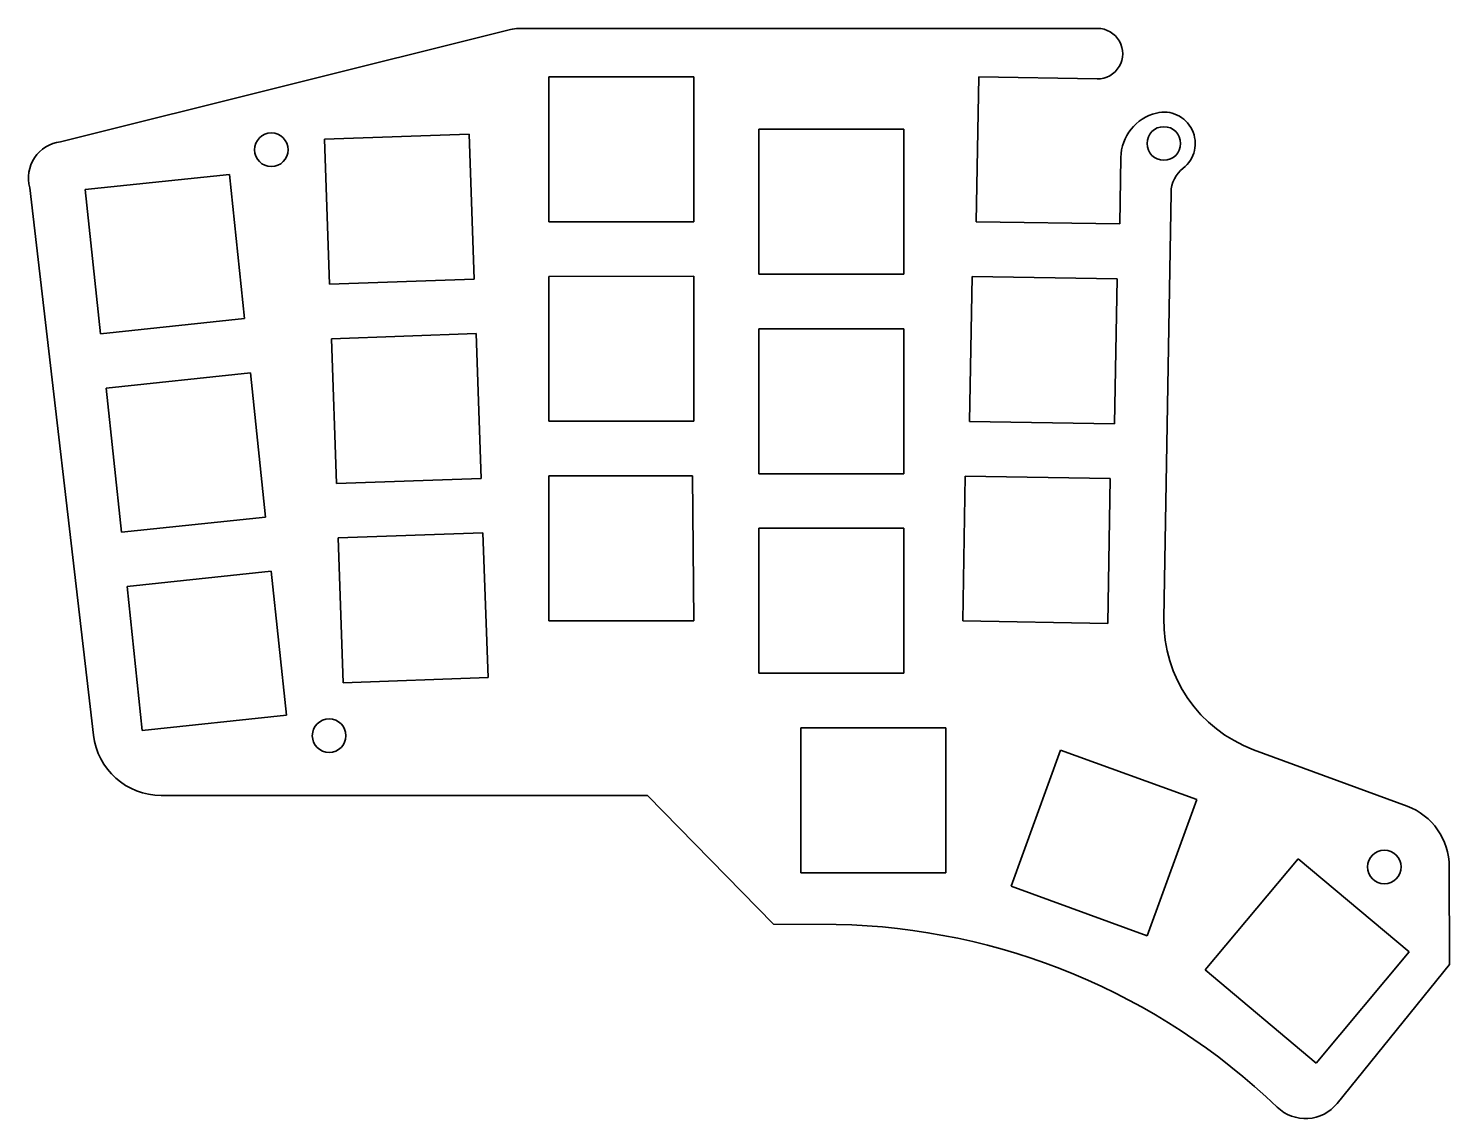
# Model space of a CAD drawing. Header units: millimetres. Extents: x 5 to 140, y 99 to 203.
import ezdxf

# ---------------------------------------------------------------- set-up
doc = ezdxf.new("R2010")
doc.units = ezdxf.units.MM

msp = doc.modelspace()

# ---------------------------------------------------------------- linework, layer by layer
at = {"color": 7, "lineweight": 35}
for p, q in [((50.749695, 202.864777), (7.897308, 192.171967)), ((106.669312, 202.96225), (51.540115, 202.961899)), ((54.42392, 184.54715), (54.426575, 198.346542)), ((54.426575, 198.346542), (68.226303, 198.353867)), ((68.226303, 198.353867), (68.233292, 184.544144)), ((95.130417, 184.548691), (95.373917, 198.345917)), ((95.373917, 198.345917), (106.628647, 198.155457)), ((33.034363, 192.405212), (46.825424, 192.894135)), ((33.51329, 178.614136), (33.034363, 192.405212)), ((46.825424, 192.894135), (47.314346, 179.093079)), ((74.413284, 179.557159), (74.415955, 193.356537)), ((74.415955, 193.356537), (88.215683, 193.363861)), ((88.215683, 193.363861), (88.222656, 179.554138)), ((108.898834, 190.67453), (108.78746, 184.364059)), ((10.270996, 187.614883), (23.994354, 189.064636)), ((23.994354, 189.064636), (25.444824, 175.331284)), ((4.970978, 187.795044), (11.042358, 135.668976)), ((11.710785, 173.890808), (10.270996, 187.614883)), ((112.991135, 146.752869), (113.679169, 187.344788)), ((68.233292, 184.544144), (54.42392, 184.54715)), ((108.78746, 184.364059), (95.130417, 184.548691)), ((47.314346, 179.093079), (33.51329, 178.614136)), ((54.423279, 165.54715), (54.425949, 179.346527)), ((54.425949, 179.346527), (68.225677, 179.353867)), ((68.225677, 179.353867), (68.232651, 165.544144)), ((88.222656, 179.554138), (74.413284, 179.557159)), ((94.497467, 165.537979), (94.740967, 179.335205)), ((94.740967, 179.335205), (108.538727, 179.1017)), ((108.538727, 179.1017), (108.304688, 165.293961)), ((25.444824, 175.331284), (11.710785, 173.890808)), ((33.704361, 173.405212), (47.495422, 173.894135)), ((34.183289, 159.614151), (33.704361, 173.405212)), ((47.495422, 173.894135), (47.984344, 160.093079)), ((74.423279, 160.547165), (74.425949, 174.346542)), ((74.425949, 174.346542), (88.225677, 174.353867)), ((88.225677, 174.353867), (88.232651, 160.544144)), ((12.270996, 168.714874), (25.994354, 170.164627)), ((25.994354, 170.164627), (27.444824, 156.43129)), ((13.710785, 154.990814), (12.270996, 168.714874)), ((68.232651, 165.544144), (54.423279, 165.54715)), ((108.304688, 165.293961), (94.497467, 165.537979)), ((47.984344, 160.093079), (34.183289, 159.614151)), ((54.423279, 146.54715), (54.425949, 160.346542)), ((54.425949, 160.346542), (68.111465, 160.353867)), ((68.111465, 160.353867), (68.232666, 146.544144)), ((88.232651, 160.544144), (74.423279, 160.547165)), ((93.835754, 146.536636), (94.079254, 160.333862)), ((94.079254, 160.333862), (107.877014, 160.100357)), ((107.877014, 160.100357), (107.642975, 146.292618)), ((27.444824, 156.43129), (13.710785, 154.990814)), ((34.34436, 154.445297), (48.135422, 154.934219)), ((34.823288, 140.654221), (34.34436, 154.445297)), ((48.135422, 154.934219), (48.624359, 141.133148)), ((74.423279, 141.557159), (74.425949, 155.356537)), ((74.425949, 155.356537), (88.225677, 155.363861)), ((88.225677, 155.363861), (88.232666, 141.554138)), ((14.251068, 149.829224), (27.974426, 151.278961)), ((27.974426, 151.278961), (29.424866, 137.545624)), ((15.690826, 136.105148), (14.251068, 149.829224)), ((68.232666, 146.544144), (54.423279, 146.54715)), ((107.642975, 146.292618), (93.835754, 146.536636)), ((48.624359, 141.133148), (34.823288, 140.654221)), ((88.232666, 141.554138), (74.423279, 141.557159)), ((29.424866, 137.545624), (15.690826, 136.105148)), ((78.423279, 122.547165), (78.425949, 136.346542)), ((78.425949, 136.346542), (92.225677, 136.353867)), ((92.225677, 136.353867), (92.232651, 122.544144)), ((98.434769, 121.269577), (103.156937, 134.23584)), ((103.156937, 134.23584), (116.126938, 129.522949)), ((121.542206, 134.274185), (136.152756, 128.902466)), ((17.49588, 129.923477), (63.82135, 129.923523)), ((63.82135, 129.923523), (75.821411, 117.648636)), ((116.126938, 129.522949), (111.410294, 116.543671)), ((116.919373, 113.302979), (125.791489, 123.872208)), ((125.791489, 123.872208), (136.367401, 115.007538)), ((92.232651, 122.544144), (78.423279, 122.547165)), ((140.205658, 113.825043), (140.177536, 123.124512)), ((111.410294, 116.543671), (98.434769, 121.269577)), ((81.790955, 117.631454), (75.821411, 117.648636)), ((136.367401, 115.007538), (127.496033, 104.424179)), ((129.495758, 100.583359), (140.205658, 113.825043)), ((127.496033, 104.424179), (116.919373, 113.302979))]:
    msp.add_line(p, q, dxfattribs=at)
for centre in [(112.990891, 192.005798), (27.990906, 191.405807), (33.490891, 135.605804), (133.990891, 123.105804)]:
    msp.add_circle(centre, 1.6, dxfattribs=at)
for centre, radius, start, end in [((51.540146, 199.697021), 3.264878, 90.000365, 104.010708), ((106.669327, 200.558685), 2.40357, 269.030411, 90.000365), ((112.990891, 192.005798), 2.987942, 307.959416, 103.823861), ((113.337753, 190.596191), 4.439613, 103.823861, 178.988918), ((8.348297, 188.703705), 3.49745, 97.408975, 195.058663), ((116.666672, 187.294128), 2.987942, 127.959414, 179.028943), ((126.048752, 146.53154), 13.059494, 179.028943, 249.813524), ((17.49588, 136.420639), 6.497167, 186.643583, 270.000052), ((133.990891, 123.105804), 6.186673, 0.173295, 69.547056), ((80.543854, 55.265579), 62.378341, 46.118469, 88.854436), ((126.475357, 103.026276), 3.884671, 226.11847, 321.033989)]:
    msp.add_arc(centre, radius, start, end, dxfattribs=at)

doc.saveas('drawing.dxf')
